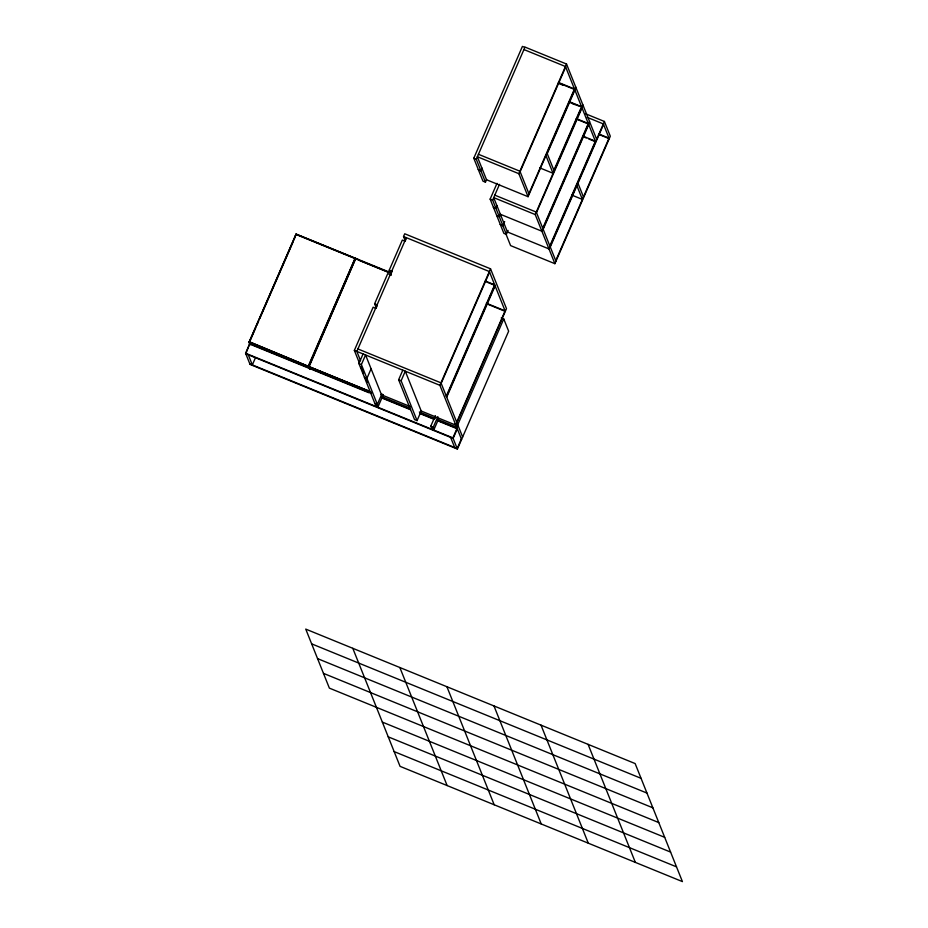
<?xml version="1.0" encoding="UTF-8"?>
<svg xmlns="http://www.w3.org/2000/svg" width="928" height="928" viewBox="0 0 928 928"><rect width="100%" height="100%" fill="white"/><g stroke="black" fill="none" stroke-linecap="round" stroke-linejoin="round"><path stroke-width="1.39" d="M249.238 341.782L296.078 234.053L355.18 258.181L308.548 366.432L249.238 341.782L308.548 366.432M250.038 344.926L249.052 342.478L296.136 234.192L358.278 259.562M249.446 342.316L255.734 327.862M256.882 325.229L258.587 321.297M259.736 318.664L292.865 242.463M294.014 239.842L296.078 234.053M501.259 317.921L503.753 318.942L508.648 331.192L457.4 449.059L250.061 364.426L245.584 353.243L249.76 343.65L371.478 393.333M249.76 343.65L245.804 353.777L453.131 438.41L457.307 428.806M255.467 357.721L252.346 364.913L248.286 354.786M308.34 365.91L355.18 258.181M391.233 272.89L355.737 258.402L308.711 366.827L309.685 369.274M309.105 366.664L369.588 391.349L309.105 366.664L355.737 258.402M405.13 240.514L403.541 236.524L404.736 233.786L490.541 268.818L506.491 308.653L455.845 425.152L421.01 410.942M359.356 362.906L354.357 350.401L373.126 307.226L375.62 308.247M376.118 307.551L374.61 303.804L387.73 273.644L390.212 274.665M391.222 275.222L389.215 270.222L402.323 240.074L404.817 241.083M375.991 308.409L377.139 305.764M390.386 275.291L392.115 271.312M405.362 240.839L406.302 237.661L356.839 351.422L360.563 360.714M383.357 394.551L378.172 406.476L375.678 405.455L358.904 363.556L363.068 353.962M378.172 406.476L361.386 364.576L365.562 354.983L381.512 394.818M371.096 368.787L366.92 378.38L364.426 377.36M486.585 179.522L485.448 182.155L482.954 181.134L473.779 158.236L522.418 46.4L524.9 47.421M485.448 182.155L476.273 159.256L525.004 47.084L566.521 64.032L596.658 139.281M381.953 393.808L377.348 404.411L374.854 403.39M481.98 168.014L480.878 170.764L478.396 169.754M417.066 420.628L401.116 380.782L405.281 371.188L421.242 411.023L417.066 420.628L414.572 419.607L398.622 379.772L402.798 370.179M508.08 230.434L506.363 234.39L503.869 233.369L490.146 199.114L497.014 183.326M506.363 234.39L492.64 200.123L499.508 184.336M497.072 205.714L495.935 208.348L493.441 207.327M497.118 205.83L495.981 208.464L493.487 207.443M499.276 216.676L500.412 214.055M500.459 214.171L499.322 216.804L496.782 215.667M518.845 173.675L477.328 156.728L486.539 179.754L528.067 196.701L518.845 173.675L566.521 64.032M520.132 171.75L565.662 67.036M504.53 221.583L502.814 225.539L500.32 224.518M504.577 221.699L502.86 225.655L500.366 224.634M455.845 425.152L439.884 385.317L490.541 268.818M441.171 383.38L489.566 272.09M528.925 193.697L574.455 88.984L558.378 82.43M528.067 196.701L575.743 87.046M547.23 153.642L574.884 90.051M438.689 418.702L434.084 429.293L431.601 428.284L430.766 426.219L435.371 415.616M446.275 396.128L494.67 284.838L485.298 281.01M434.084 429.293L433.26 427.228L437.865 416.637M446.496 396.662L494.879 285.372L486.84 282.089M446.704 397.196L495.1 285.894M553.888 170.288L581.543 106.685L569.49 101.767M505.76 233.531L510.597 245.607L554.886 263.68L535.212 214.554L582.83 104.76M536.5 212.616L582.03 107.903M456.704 422.159L505.087 310.857L486.342 303.212M542.752 228.218L588.282 123.505L576.23 118.587M461.576 439.466L456.669 427.216L503.753 318.942M589.57 121.568L541.894 231.223L500.366 214.275M543.17 229.286L588.7 124.572M457.4 449.059L452.922 437.877L457.098 428.284L437.03 420.094M461.355 438.932L457.191 448.526L249.852 363.892M549.84 245.932L595.37 141.218L583.318 136.288M585.614 113.796L604.406 121.464L548.982 248.924L507.372 231.942M550.269 246.987L603.548 124.456M555.744 260.687L609.023 138.156L599.627 134.316M554.886 263.68L610.311 136.219L604.406 121.464M523.926 49.555L565.454 66.503L595.579 141.74L588.886 139.014M558.598 82.952L574.664 89.517M558.807 83.485L562.82 85.132M571.045 102.846L579.084 106.128M571.103 102.996L575.116 104.632M587.227 117.357L603.328 123.923L609.244 138.678L598.502 134.305M577.773 119.666L588.491 124.039M583.526 136.822L586.206 137.924M539.632 167.817L553.03 173.281L545.942 155.579M478.396 154.268L519.924 171.216L529.134 194.23M571.648 195.031L582.39 199.416L576.903 185.728M473.779 158.236L476.273 159.256M478.349 169.627L480.832 170.648M494.763 195.135L536.28 212.083L555.965 261.209M535.212 214.554L493.684 197.606L507.454 231.977M490.146 199.114L492.64 200.123M403.541 236.524L489.358 271.556L505.308 311.39L487.873 304.28M389.215 270.222L391.709 271.243M296.299 234.587L355.389 258.703M355.946 258.935L388.82 272.356M359.832 260.64L389.226 272.635M374.61 303.804L377.104 304.813M357.918 348.951L440.962 382.846L456.912 422.681M354.357 350.401L439.884 385.317M358.904 363.556L361.386 364.576M398.622 379.772L401.116 380.782M455.08 423.667L457.736 424.746L462.643 436.995M380.828 394.539L410.304 406.568M249.052 342.478L371.362 392.393M382.023 396.743L410.014 408.169M419.34 411.986L435.336 418.516M438.004 419.595L456.669 427.216M382.185 397.706L410.28 409.167M419.642 412.995L434.35 419.004M249.968 344.184L369.019 392.776M382.394 398.24L410.489 409.7M419.85 413.528L433.225 418.98M438.573 421.173L455.973 428.26M430.766 426.219L433.26 427.228M245.584 353.243L452.922 437.877M311.646 643.858L641.051 778.325M317.55 658.613L646.967 793.08M323.466 673.368L652.871 807.824M658.776 822.579L329.37 688.124L305.741 629.103L635.146 763.57L682.416 881.6L400.061 766.354L352.791 648.312M382.336 722.088L664.692 837.334M388.24 736.844L670.596 852.09M394.156 751.599L676.5 866.845M577.982 183.257L583.457 196.945M547.01 153.108L554.109 170.822M588.085 744.36L635.355 862.39M450.637 437.39L454.697 447.505M541.024 725.151L588.294 843.181M360.934 366.85L363.521 373.3M365.632 378.578L367.186 382.44M493.974 705.941L541.233 823.971M446.913 686.732L494.183 804.762M399.852 667.522L447.122 785.552"/></g></svg>
